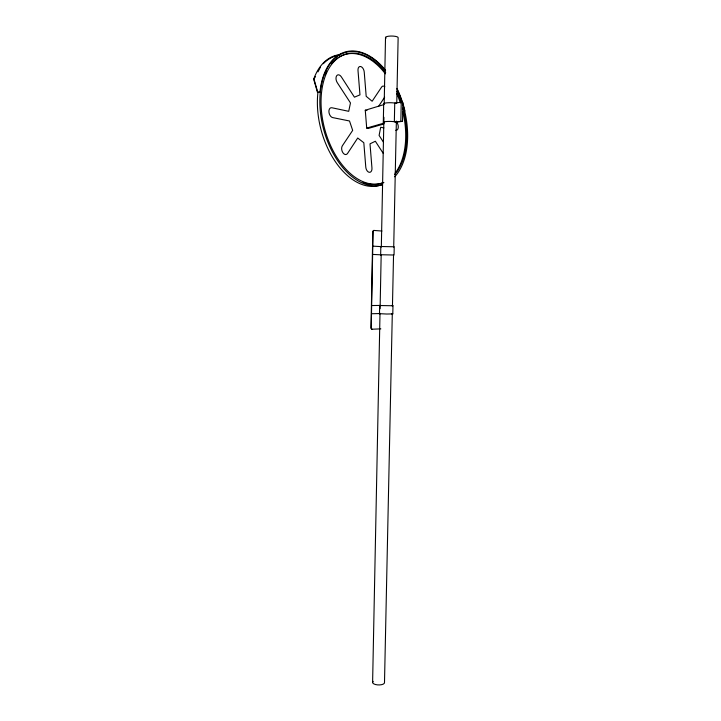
<?xml version="1.0" encoding="UTF-8"?>
<svg xmlns="http://www.w3.org/2000/svg" width="721" height="721" viewBox="0 0 721 721"><rect width="100%" height="100%" fill="white"/><g stroke="black" fill="none" stroke-linecap="round" stroke-linejoin="round"><path stroke-width="1.08" d="M380.282 313.545L371.495 313.743L371.225 327.649A1.631 1.054 -86.5 0 0 372.252 329.245M371.495 313.743L373.063 232.018A1.667 1.063 88.9 0 1 374.163 230.432M391.746 305.641L392.972 305.758L392.792 313.896L386.78 314.032L379.489 313.671L379.652 305.524L380.246 305.443M380.661 254.738L380.832 246.501L394.216 246.789L394.045 255.018L380.661 254.738L381.256 254.828M383.311 122.282L383.68 103.707M372.604 682.58L380.003 313.229M380.093 308.723L381.175 254.675M381.328 246.789L383.923 117.298M384.194 103.779L385.519 37.348M392.305 313.437L384.5 682.417A5.975 2.433 1.5 0 1 377.516 684.887A5.975 2.433 1.5 0 1 373.163 681.354M392.467 305.569L393.54 254.946M393.711 247.069L396.37 121.083M396.757 103.085L398.136 37.834A6.336 1.55 0.9 0 0 390.818 36.041A6.336 1.55 0.9 0 0 386.068 38.141M400.84 121.002L401.246 102.229L394.738 103.076L394.351 121.741L402.516 121.362L402.922 102.625L401.246 102.229M320.358 91.882L317.528 92.495L313.68 79.238A68.585 41.98 74.7 0 1 339.519 54.661M315.573 76.543L313.68 79.238M317.988 71.866L320.403 67.197M378.723 106.158L384.626 97.209M320.385 91.756L317.528 92.495M383.806 123.994L368.395 128.401L366.701 128.068L365.268 110.232L383.482 104.716M366.701 128.068L384.176 123.057M379.489 313.671L380.084 313.563M392.972 305.758L379.652 305.524M396.027 122.101L402.516 121.362M380.85 328.866L372.009 329.227A1.631 1.054 -86.5 0 1 370.982 327.64L372.811 232.018A1.667 1.063 88.9 0 1 373.911 230.441L381.959 231.035M371.648 305.542L380.445 305.434M372.64 254.423L381.463 254.855M372.793 246.14L381.625 246.654M391.575 313.752L392.792 313.896M383.923 127.914L380.697 127.266L379.093 135.431L383.329 141.992M380.832 246.501L381.427 246.618M365.268 110.232L366.962 110.601M396.415 103.463L394.459 103.013A6.813 1.208 0.9 0 0 386.141 102.923A6.813 1.208 0.9 0 0 384.275 104.329M383.284 153.447L375.353 141.244L370.008 143.83L371.955 168.038A4.84 2.983 76.7 0 1 369.242 172.31A4.84 2.983 76.7 0 1 365.781 167.101L363.817 142.722L357.715 138.017L347.522 153.483A4.993 3.136 75.4 0 1 342.899 152.717A4.993 3.136 75.4 0 1 342.349 145.822L352.677 130.375L349.505 120.984L332.678 117.595A5.101 3.181 73.7 0 1 328.929 111.98A5.101 3.181 73.7 0 1 331.885 107.753L348.721 111.322L350.469 102.941L337.257 82.627A5.074 3.091 72.9 0 1 336.698 75.723A5.074 3.091 72.9 0 1 341.348 76.877L354.435 97.173L359.968 94.866L358.004 70.469A4.948 2.929 73.4 0 1 360.734 66.539A4.948 2.929 73.4 0 1 364.24 72.1L366.187 96.326L372.144 101.246L381.688 86.962A4.795 2.794 74.6 0 1 384.834 86.772M404.661 111.052L404.941 110.998A69.18 41.845 74.9 0 0 396.947 88.413M314.113 79.526L317.889 92.703A68.522 41.575 74.9 0 0 335.788 162.297A68.522 41.575 74.9 0 0 381.751 184.693M383.752 182.548A66.981 40.511 74.9 0 1 321.052 100.381A66.981 40.511 74.9 0 1 385.69 72.668M396.938 91.342A66.981 40.511 74.9 0 1 401.345 102.661M402.94 108.024A66.981 40.511 74.9 0 1 394.693 174.662M383.743 182.386A66.927 40.529 74.9 0 1 363.087 182.386M325.072 74.524A66.927 40.529 74.9 0 1 326.424 71.586M331.48 63.718A66.927 40.529 74.9 0 1 337.77 57.923M339.564 56.797A66.927 40.529 74.9 0 1 385.384 73.848M396.865 93.649A66.927 40.529 74.9 0 1 400.371 102.95M402.796 111.521A66.927 40.529 74.9 0 1 395.063 173.256M382.175 184.81A68.675 41.539 74.9 0 1 319.881 98.831A68.675 41.539 74.9 0 1 385.492 70.685M397.226 89.674A68.675 41.539 74.9 0 1 402.354 102.779M402.985 104.815A68.675 41.539 74.9 0 1 394.684 176.816M337.455 55.733A68.468 41.539 74.9 0 1 340.492 54.255M319.998 91.675A69.18 41.845 74.9 0 1 385.618 70.316M323.35 63.682A68.08 41.674 74.7 0 1 338.555 55.319M383.905 122.84A6.804 1.072 1 0 1 385.762 121.588A6.804 1.072 1 0 1 394.072 121.687L396.298 122.155A6.804 1.072 1 0 1 396.847 122.714M396.144 121.732A4.705 2.758 76 0 1 398.271 127.202A4.705 2.758 76 0 1 395.748 130.294"/></g></svg>
